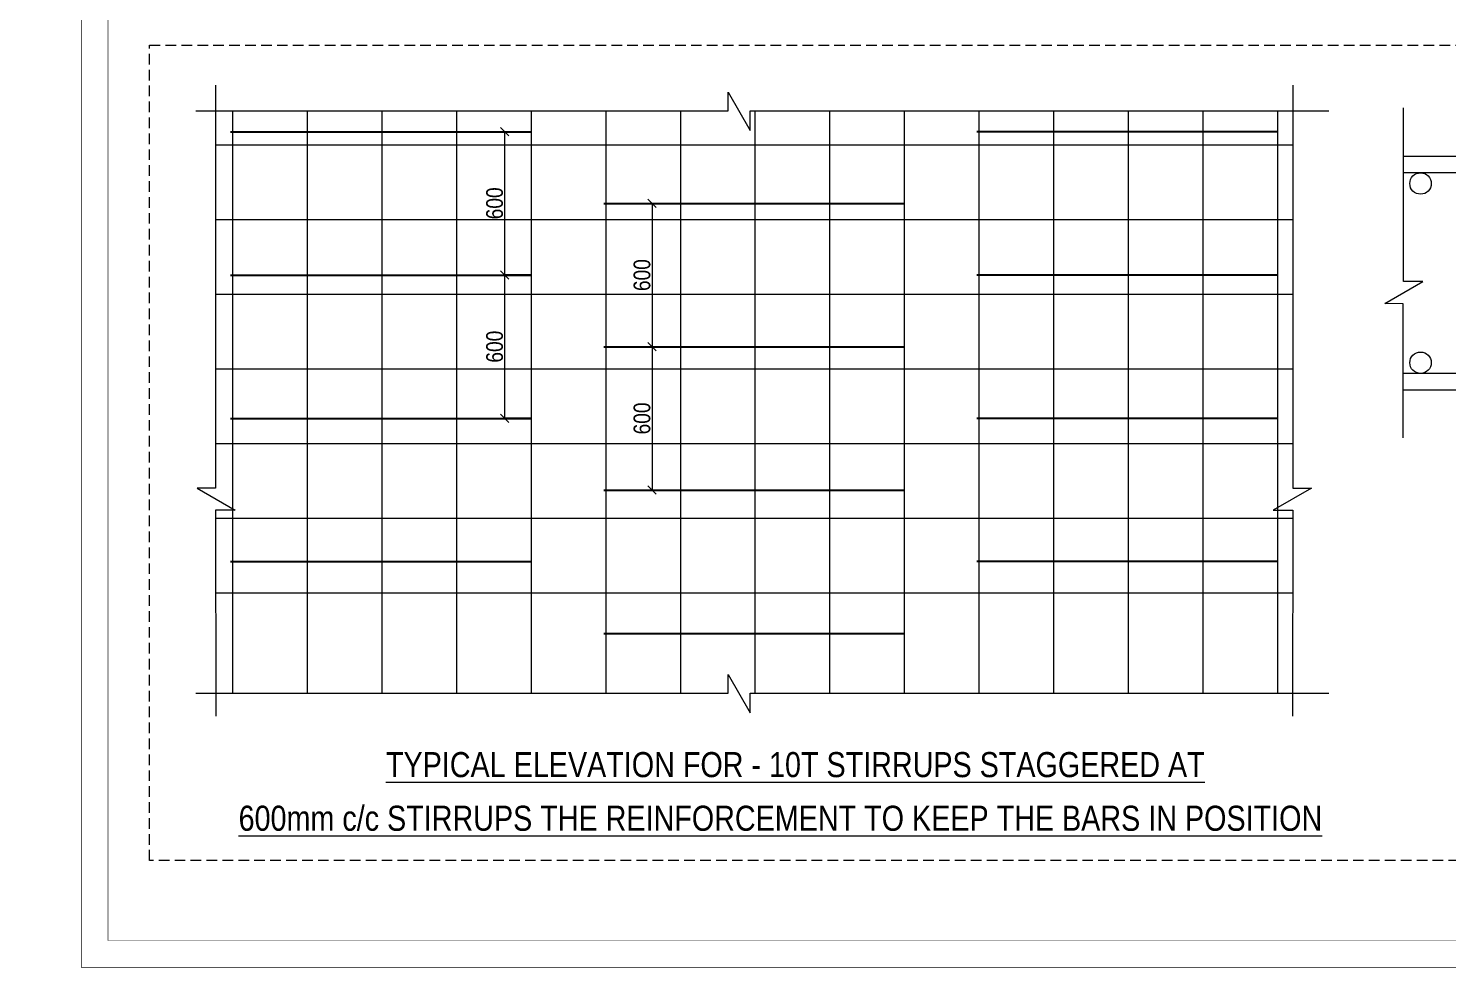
# Model space of a CAD drawing. Header units: millimetres. Extents: x 1112055 to 3390982, y -148532 to 766891.
# Drawn here: x 2527041 to 2552510, y 330356 to 347210 of the extents above; entities that cross this region are included whole.
import ezdxf

# ---------------------------------------------------------------- set-up
doc = ezdxf.new("R2010")
doc.units = ezdxf.units.MM
doc.header["$PDMODE"] = 35
doc.header["$PDSIZE"] = -25
doc.linetypes.add('Hidden', pattern=[9.525, 6.35, -3.175])
for name, color, linetype, lineweight in [('B COL. NO.', 3, 'Continuous', 20), ('B COLUMN', 1, 'Hidden', 9), ('B FOOTING', 49, 'Continuous', 20), ('B FOOTING DIM', 234, 'Continuous', 9), ('B P.C.C', 251, 'Continuous', 0), ('B STEEL', 34, 'Continuous', 15), ('B TITLE BLOCK', 250, 'Continuous', 0)]:
    doc.layers.add(name, color=color, linetype=linetype, lineweight=lineweight)
doc.styles.add('style3', font='swissc.ttf')
doc.styles.add('SWINC', font='swissc.ttf')
doc.dimstyles.new('DIM-50', dxfattribs={"dimtxt": 150, "dimasz": 75, "dimexe": 10, "dimexo": 0, "dimgap": 75, "dimtad": 1, "dimdec": 0, "dimzin": 0, "dimdsep": 46, "dimtxsty": 'style3', "dimblk": 'OBLIQUE', "dimcen": 0.09, "dimclrd": 252, "dimclre": 252, "dimclrt": 21, "dimaunit": 1, "dimadec": 3, "dimazin": 0, "dimtfac": 1, "dimtdec": 0, "dimtofl": 0, "dimtmove": 1, "dimatfit": 3, "dimfxl": 100, "dimtolj": 1, "dimtzin": 0, "dimlwd": 9, "dimlwe": 5, "dimarcsym": 0})

# ---------------------------------------------------------------- blocks, each defined once
blk = doc.blocks.new('_Oblique')
at = {"color": 0, "linetype": 'ByBlock', "lineweight": -2}
blk.add_line((-0.5, -0.5), (0.5, 0.5), dxfattribs=at)
blk = doc.blocks.new('*D1543')
at = {"layer": 'B FOOTING DIM', "color": 250, "lineweight": 5, "ltscale": 0.5, "transparency": 16777216}
for p, q in [((2536068, 345357), (2535578, 345357)), ((2535588, 345357), (2535588, 342785)), ((2536068, 342785), (2535578, 342785))]:
    blk.add_line(p, q, dxfattribs=at)
at = {"layer": 'Defpoints', "color": 0, "ltscale": 0.5, "transparency": 16777216}
for p in [(2536068, 345357), (2535588, 342785), (2536068, 342785)]:
    blk.add_point(p, dxfattribs=at)
at = {"layer": 'B FOOTING DIM', "color": 250, "lineweight": 5, "ltscale": 0.5, "transparency": 16777216, "xscale": 150, "yscale": 150, "zscale": 150}
for p, rotation in [((2535588, 345357), 90), ((2535588, 342785), 270)]:
    blk.add_blockref('_Oblique', p, dxfattribs=dict(at, rotation=rotation))
at = {"layer": 'B FOOTING DIM', "ltscale": 0.5, "transparency": 16777216, "insert": (2535409, 344071), "char_height": 300, "attachment_point": 5, "rotation": 90, "style": 'SWINC'}
blk.add_mtext('\\A1;600', dxfattribs=at)
blk = doc.blocks.new('*D1544')
at = {"layer": 'B FOOTING DIM', "color": 250, "lineweight": 5, "ltscale": 0.5, "transparency": 16777216}
for p, q in [((2536068, 342785), (2535578, 342785)), ((2535588, 342785), (2535588, 340213)), ((2536068, 340213), (2535578, 340213))]:
    blk.add_line(p, q, dxfattribs=at)
at = {"layer": 'Defpoints', "color": 0, "ltscale": 0.5, "transparency": 16777216}
for p in [(2536068, 342785), (2535588, 340213), (2536068, 340213)]:
    blk.add_point(p, dxfattribs=at)
at = {"layer": 'B FOOTING DIM', "color": 250, "lineweight": 5, "ltscale": 0.5, "transparency": 16777216, "xscale": 150, "yscale": 150, "zscale": 150}
for p, rotation in [((2535588, 342785), 90), ((2535588, 340213), 270)]:
    blk.add_blockref('_Oblique', p, dxfattribs=dict(at, rotation=rotation))
at = {"layer": 'B FOOTING DIM', "ltscale": 0.5, "transparency": 16777216, "insert": (2535409, 341499), "char_height": 300, "attachment_point": 5, "rotation": 90, "style": 'SWINC'}
blk.add_mtext('\\A1;600', dxfattribs=at)
blk = doc.blocks.new('*D1545')
at = {"layer": 'B FOOTING DIM', "color": 250, "lineweight": 5, "ltscale": 0.5, "transparency": 16777216}
for p, q in [((2538132, 344069), (2538243, 344069)), ((2538233, 344069), (2538233, 341497)), ((2538132, 341497), (2538243, 341497))]:
    blk.add_line(p, q, dxfattribs=at)
at = {"layer": 'Defpoints', "color": 0, "ltscale": 0.5, "transparency": 16777216}
for p in [(2538132, 344069), (2538132, 341497), (2538233, 341497)]:
    blk.add_point(p, dxfattribs=at)
at = {"layer": 'B FOOTING DIM', "color": 250, "lineweight": 5, "ltscale": 0.5, "transparency": 16777216, "xscale": 150, "yscale": 150, "zscale": 150}
for p, rotation in [((2538233, 344069), 90), ((2538233, 341497), 270)]:
    blk.add_blockref('_Oblique', p, dxfattribs=dict(at, rotation=rotation))
at = {"layer": 'B FOOTING DIM', "ltscale": 0.5, "transparency": 16777216, "insert": (2538054, 342783), "char_height": 300, "attachment_point": 5, "rotation": 90, "style": 'SWINC'}
blk.add_mtext('\\A1;600', dxfattribs=at)
blk = doc.blocks.new('*D1546')
at = {"layer": 'B FOOTING DIM', "color": 250, "lineweight": 5, "ltscale": 0.5, "transparency": 16777216}
for p, q in [((2538132, 341497), (2538243, 341497)), ((2538233, 341497), (2538233, 338925)), ((2538132, 338925), (2538243, 338925))]:
    blk.add_line(p, q, dxfattribs=at)
at = {"layer": 'Defpoints', "color": 0, "ltscale": 0.5, "transparency": 16777216}
for p in [(2538132, 341497), (2538132, 338925), (2538233, 338925)]:
    blk.add_point(p, dxfattribs=at)
at = {"layer": 'B FOOTING DIM', "color": 250, "lineweight": 5, "ltscale": 0.5, "transparency": 16777216, "xscale": 150, "yscale": 150, "zscale": 150}
for p, rotation in [((2538233, 341497), 90), ((2538233, 338925), 270)]:
    blk.add_blockref('_Oblique', p, dxfattribs=dict(at, rotation=rotation))
at = {"layer": 'B FOOTING DIM', "ltscale": 0.5, "transparency": 16777216, "insert": (2538054, 340211), "char_height": 300, "attachment_point": 5, "rotation": 90, "style": 'SWINC'}
blk.add_mtext('\\A1;600', dxfattribs=at)

msp = doc.modelspace()

# ---------------------------------------------------------------- linework, layer by layer
at = {"layer": 'B COLUMN', "color": 1, "linetype": 'ByBlock', "lineweight": 20}
for points in [[(2551717.2, 344918.8), (2571044.4, 344918.8)], [(2571046.4, 340718.8), (2551714.5, 340718.8)]]:
    msp.add_lwpolyline(points, dxfattribs=at)
at = {"layer": 'B FOOTING', "color": 1}
for points in [[(2530400.4, 346188.7), (2530400.4, 338959), (2530067.5, 338957.7), (2530752, 338563.6), (2530401.9, 338562.3), (2530403.6, 334869.3)], [(2549731.7, 346188.7), (2549731.7, 338959), (2550064.6, 338957.7), (2549380.1, 338563.6), (2549730.2, 338562.3), (2549728.5, 334869.3)], [(2530046, 345732.1), (2539598.7, 345732.1), (2539599.9, 346065.1), (2539994.1, 345380.6), (2539995.3, 345730.7), (2550380.4, 345728.9)], [(2551714.5, 339865), (2551714.5, 342270.4), (2551381.5, 342271.6), (2552066, 342665.8), (2551715.9, 342667.1), (2551717.7, 345787.7)], [(2530046, 335281.1), (2539598.7, 335281.1), (2539599.9, 335614.1), (2539994.1, 334929.6), (2539995.3, 335279.7), (2550380.4, 335277.9)]]:
    msp.add_lwpolyline(points, dxfattribs=at)
at = {"layer": 'B P.C.C', "color": 250, "linetype": 'Hidden', "lineweight": 0, "ltscale": 30}
msp.add_lwpolyline([(2529217, 346909.3), (2576720.6, 346909.3), (2576720.6, 332276.3), (2529217, 332276.3)], close=True, dxfattribs=at)
at = {"layer": 'B STEEL', "color": 34, "lineweight": 9, "ltscale": 0.5}
for p, q in [((2530708.9, 335281.1), (2530708.9, 345732.1)), ((2532048.6, 335281.1), (2532048.6, 345732.1)), ((2533388.2, 335281.1), (2533388.2, 345732.1)), ((2534727.9, 335281.1), (2534727.9, 345732.1)), ((2536067.5, 335281.1), (2536067.5, 345732.1)), ((2537407.1, 335281.1), (2537407.1, 345732.1)), ((2538746.8, 335281.1), (2538746.8, 345732.1)), ((2540086.4, 335279.7), (2540086.4, 345730.6)), ((2541426.1, 335279.4), (2541426.1, 345730.4)), ((2542765.7, 335279.2), (2542765.7, 345730.2)), ((2544105.4, 335279), (2544105.4, 345730)), ((2545445, 335278.8), (2545445, 345729.7)), ((2546784.6, 335278.5), (2546784.6, 345729.5)), ((2548124.3, 335278.3), (2548124.3, 345729.3)), ((2549463.9, 335278.1), (2549463.9, 345729.1)), ((2530403.4, 345117.9), (2549728.7, 345117.9)), ((2530403.4, 343778.2), (2549728.7, 343778.2)), ((2530403.4, 342438.6), (2549728.7, 342438.6)), ((2530403.4, 341098.9), (2549728.7, 341098.9)), ((2530403.4, 339759.3), (2549728.7, 339759.3)), ((2530403.4, 338419.6), (2549728.7, 338419.6)), ((2530403.4, 337080), (2549728.7, 337080))]:
    msp.add_line(p, q, dxfattribs=at)
at = {"layer": 'B STEEL', "color": 3, "lineweight": 30, "ltscale": 0.5}
for points in [[(2530667.5, 345356.8), (2536067.5, 345356.8)], [(2549463.9, 345356.8), (2544063.9, 345356.8)], [(2537365.7, 344069.3), (2542765.7, 344069.3)], [(2530667.5, 342784.7), (2536067.5, 342784.7)], [(2549463.9, 342784.7), (2544063.9, 342784.7)], [(2537365.7, 341497.3), (2542765.7, 341497.3)], [(2530667.5, 340212.7), (2536067.5, 340212.7)], [(2549463.9, 340212.7), (2544063.9, 340212.7)], [(2537365.7, 338925.3), (2542765.7, 338925.3)], [(2530667.5, 337640.6), (2536067.5, 337640.6)], [(2549463.9, 337640.6), (2544063.9, 337640.6)], [(2537365.7, 336353.2), (2542765.7, 336353.2)]]:
    msp.add_lwpolyline(points, dxfattribs=at)
at = {"layer": 'B STEEL', "color": 34, "lineweight": 9, "ltscale": 0.5}
for points in [[(2571044.5, 344618.8), (2551717, 344618.8)], [(2571046.4, 341018.8), (2551714.5, 341018.8)]]:
    msp.add_lwpolyline(points, dxfattribs=at)
for centre in [(2552023.7, 344426.8), (2552023.7, 341210.9)]:
    msp.add_circle(centre, 192.1, dxfattribs=at)
at = {"layer": 'B TITLE BLOCK', "color": 1, "const_width": 10.8}
msp.add_lwpolyline([(2598972.2, 384437.6), (2598972.2, 330361.1), (2527990.3, 330361.1), (2527990.3, 384437.6)], close=True, dxfattribs=at)
at = {"layer": 'B TITLE BLOCK', "color": 250, "lineweight": 0, "const_width": 10.8}
msp.add_lwpolyline([(2598491.5, 383956.9), (2598491.5, 330841.8), (2528470.9, 330841.8), (2528470.9, 383956.9)], close=True, dxfattribs=at)

# ---------------------------------------------------------------- texts
at = {"layer": 'B COL. NO.', "color": 206, "style": 'SWINC'}
for s, p in [('%%UTYPICAL ELEVATION FOR - 10T STIRRUPS STAGGERED AT', (2533458.3, 333773.6)), ('%%U600mm c/c STIRRUPS THE REINFORCEMENT TO KEEP THE BARS IN POSITION', (2530813.7, 332811.3))]:
    msp.add_text(s, height=450, dxfattribs=at).set_placement(p)
at = {"layer": 'B TITLE BLOCK', "color": 251, "char_height": 253.313, "attachment_point": 2, "style": 'SWINC'}
for insert in [(2590169.2, 343686.7), (2664545.4, 343686.7)]:
    msp.add_mtext_dynamic_manual_height_columns('\\pxsm1,qj;{\\fBankGothic Lt BT|b0|i0|c0|p34;BHOOMI\\P\\ps*,q*;\\fGost|b0|i0|c0|p2;\\H0.8x;- CONSULTANTS -\\C1; }', width=662363.048, gutter_width=0, heights=[93168.9], dxfattribs=dict(at, insert=insert))

# ---------------------------------------------------------------- dimensions: what is measured, and where the dimension line sits
at = {"layer": 'B FOOTING DIM', "color": 250, "ltscale": 0.5}
for base, p1, p2, picture, middle in [((2535588.2, 342784.7), (2536067.5, 345356.8), (2536067.5, 342784.7), '*D1543', (2535409.2, 344070.7)), ((2538232.9, 341497.3), (2538131.9, 344069.3), (2538131.9, 341497.3), '*D1545', (2538053.9, 342783.3)), ((2535588.2, 340212.7), (2536067.5, 342784.7), (2536067.5, 340212.7), '*D1544', (2535409.2, 341498.7)), ((2538232.9, 338925.3), (2538131.9, 341497.3), (2538131.9, 338925.3), '*D1546', (2538053.9, 340211.3))]:
    dim = msp.add_linear_dim(base=base, p1=p1, p2=p2, angle=90, text='600', dimstyle='DIM-50', override={"dimtxt": 300, "dimasz": 150, "dimgap": 25, "dimlfac": 0.25, "dimtxsty": 'SWINC', "dimclrd": 250, "dimclre": 250, "dimclrt": 256, "dimlwd": 5}, dxfattribs=at)
    dim.commit()
    dim.dimension.update_dxf_attribs({"geometry": picture, "text_midpoint": middle})

doc.saveas('drawing.dxf')
